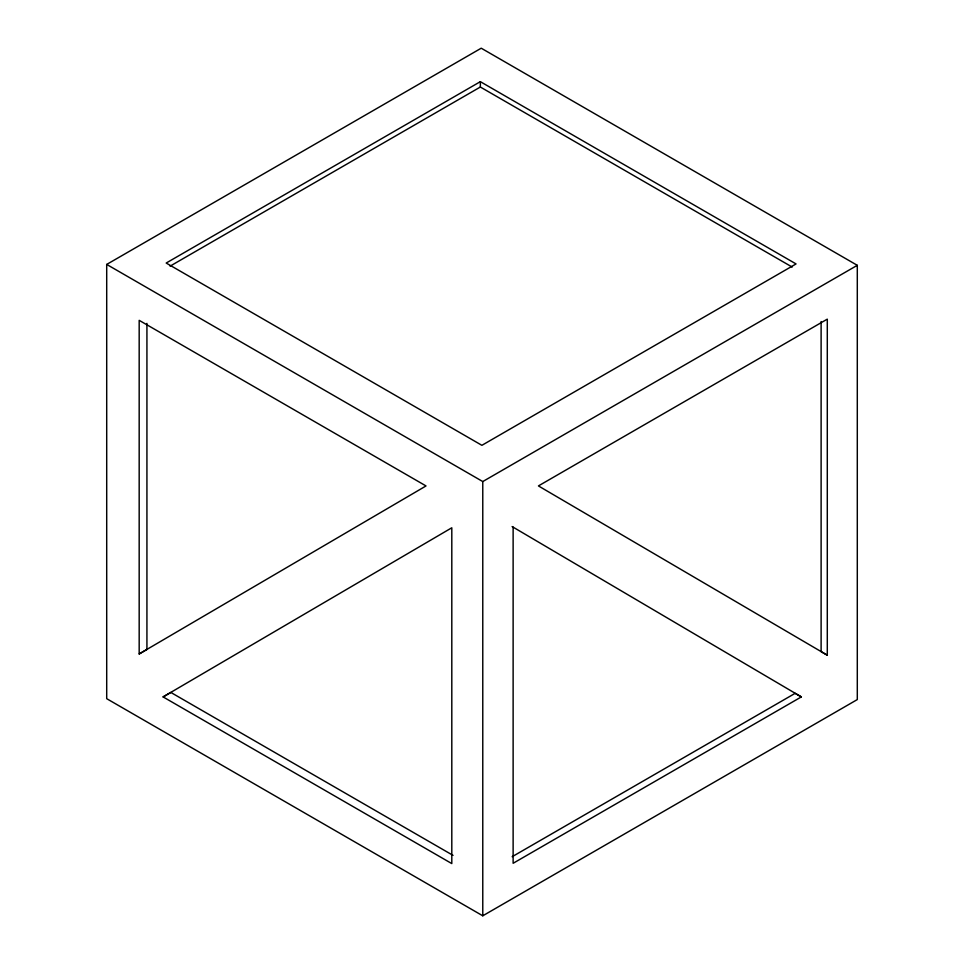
<?xml version="1.0" encoding="UTF-8"?>
<svg xmlns="http://www.w3.org/2000/svg" width="964" height="964" viewBox="0 0 964 964"><rect width="100%" height="100%" fill="white"/><g stroke="black" fill="none" stroke-linecap="round" stroke-linejoin="round"><path stroke-width="1.45" d="M139.178 653.954L426.016 485.94L139.178 320.337L139.178 653.954L146.926 649.483L146.926 323.386M163.097 696.912L451.803 527.778L451.803 863.587L163.097 696.912L170.845 692.441L453.032 855.369M106.703 264.425L481.229 48.2L857.297 265.317L857.297 699.575L482.771 915.8L106.703 698.683L106.703 264.425L482.771 481.554L857.297 265.317M480.349 81.663L166.182 263.039L481.892 445.32L796.059 263.931L480.349 81.663L480.349 87.025L792.167 267.052M170.086 266.148L480.349 87.025M512.161 856.707L795.155 693.321L801.337 696.9L513.125 863.286L513.125 527.091M827.293 655.207L538.43 485.916L827.293 319.144L827.293 655.207L821.111 651.628L821.111 321.566M512.113 526.561L801.337 696.9M482.771 481.554L482.771 915.8"/></g></svg>
